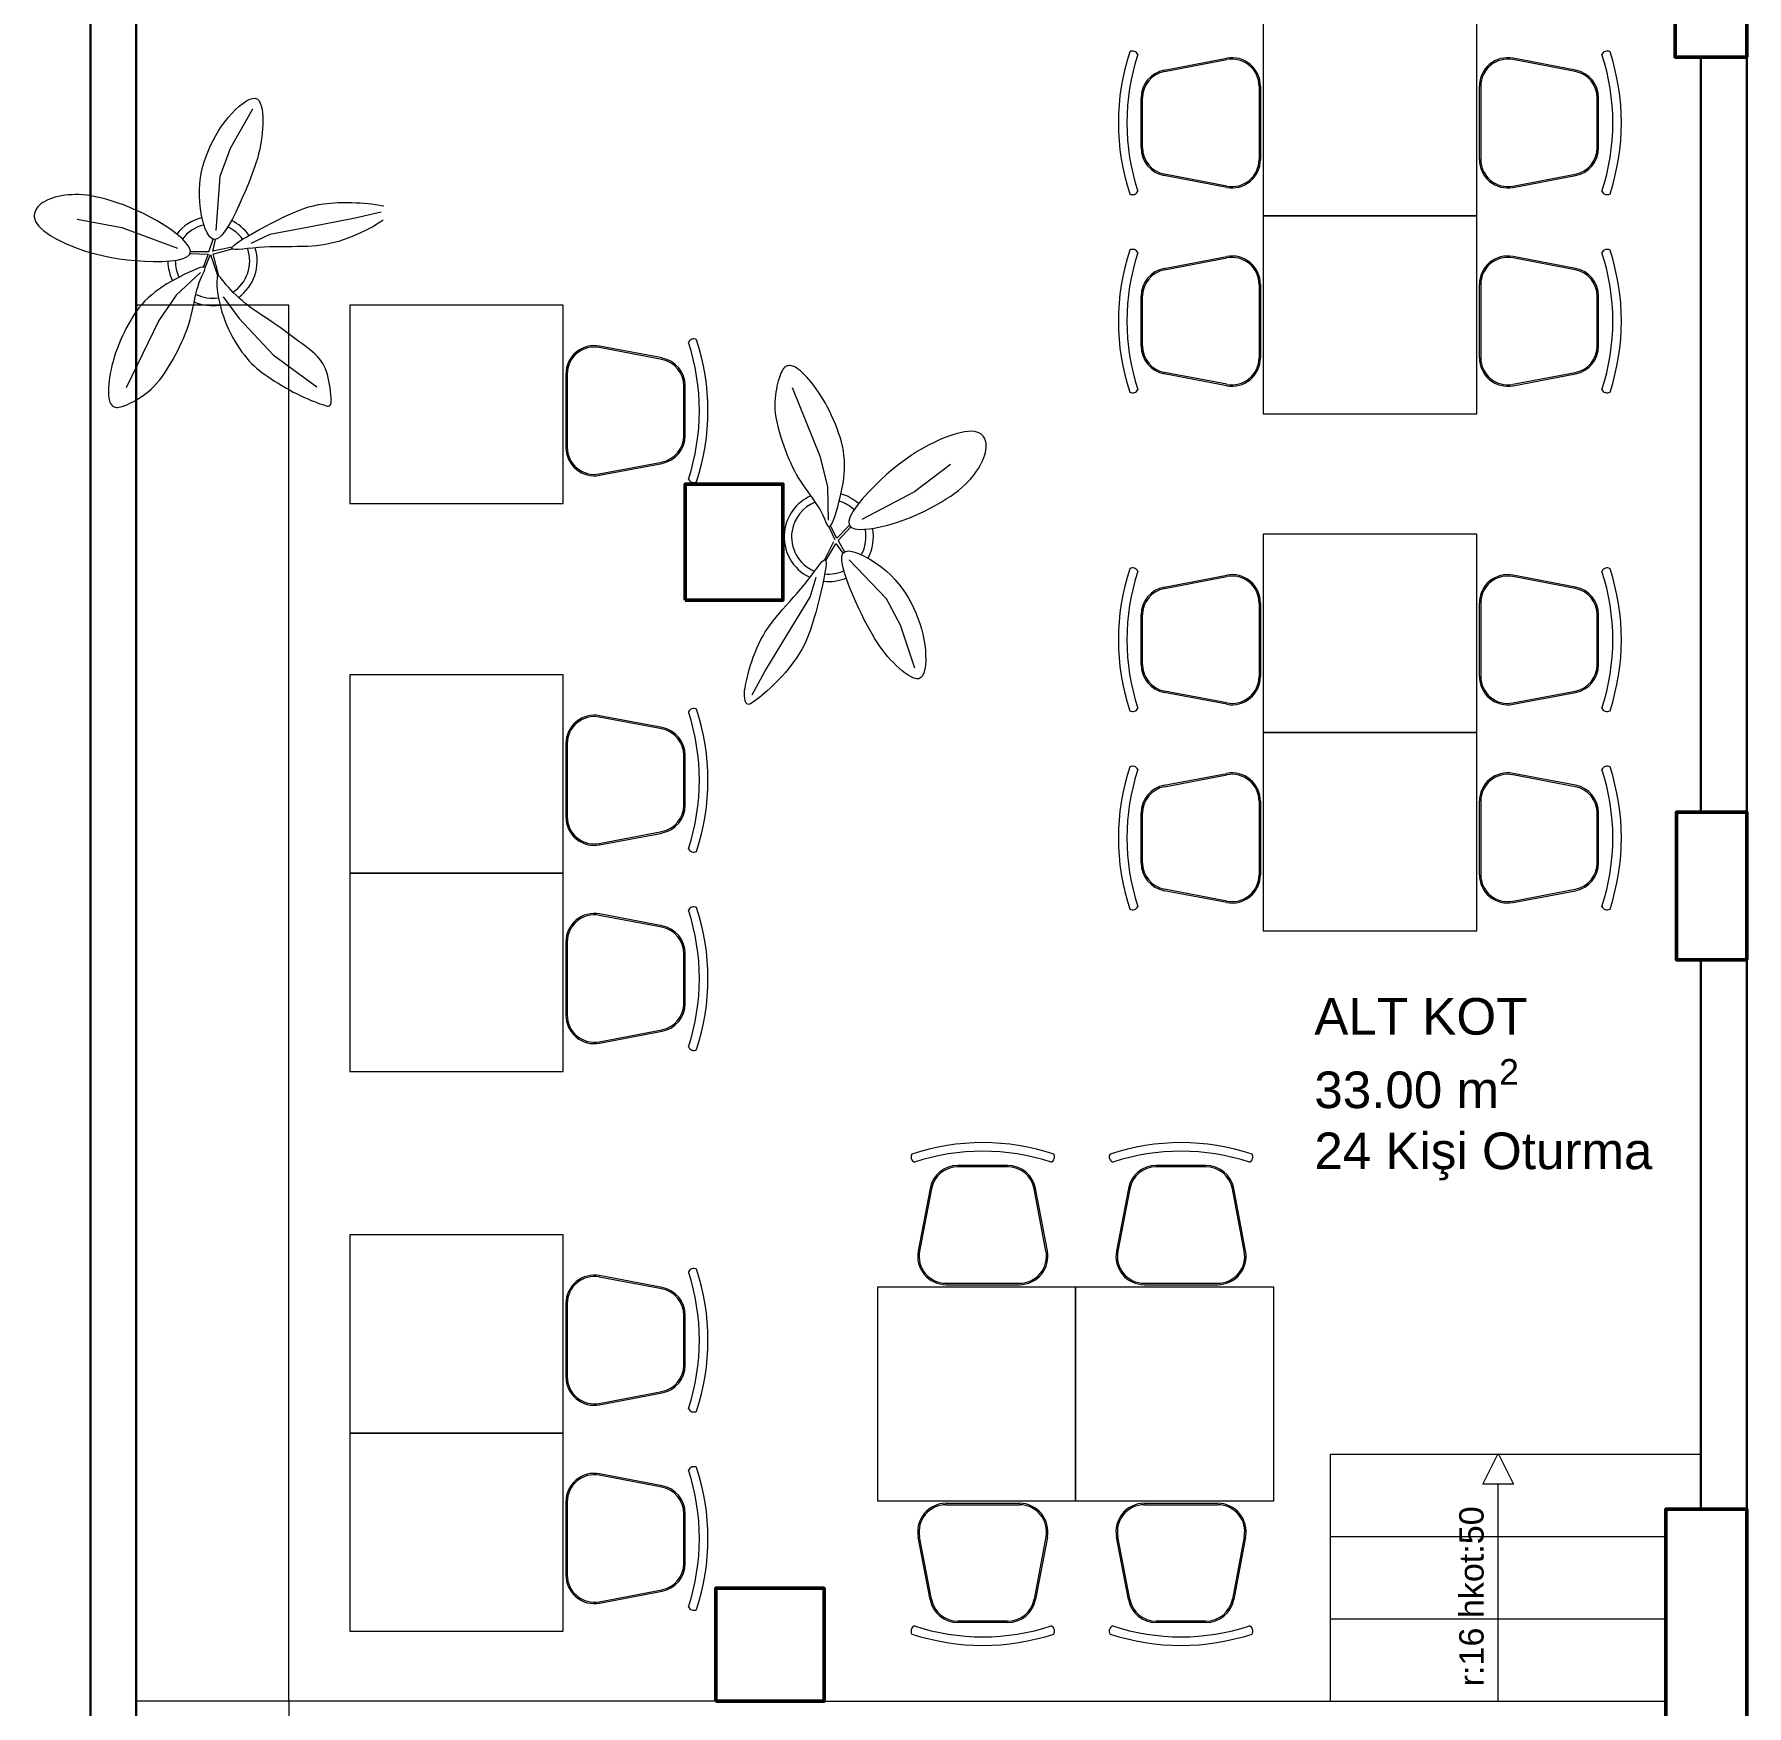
# Model space of a CAD drawing. Header units: centimetres. Extents: x 170981 to 171543, y -60527 to -58125.
# Drawn here: x 170981 to 171543, y -59742 to -59194 of the extents above; entities that cross this region are included whole.
import ezdxf

# ---------------------------------------------------------------- set-up
doc = ezdxf.new("R2010")
doc.units = ezdxf.units.CM
doc.header["$MEASUREMENT"] = 0
for name, color, linetype, lineweight in [('İÖŞ-BİTKİ', 82, 'Continuous', 9), ('İÖŞ-DUVAR', 5, 'Continuous', 30), ('İÖŞ-GÖRÜNÜŞ 3', 224, 'Continuous', 13), ('İÖŞ-KOLON', 1, 'Continuous', 50), ('İÖŞ-TEFRİŞ ALÇAK', 20, 'Continuous', 9), ('İÖŞ-YAZI ÖLÇÜ', 9, 'Continuous', 5)]:
    doc.layers.add(name, color=color, linetype=linetype, lineweight=lineweight)
doc.styles.add('AHAA100', font='arial.ttf', dxfattribs={"height": 20})

msp = doc.modelspace()

# ---------------------------------------------------------------- linework, layer by layer
at = {"layer": 'İÖŞ-BİTKİ'}
for p, q in [((171052.77, -59218.87), (171045.42, -59231.77)), ((171045.42, -59231.77), (171042.05, -59240.93)), ((171042.05, -59240.93), (171040.74, -59258.65)), ((171062.78, -59254.32), (171064.56, -59253.47)), ((171064.56, -59253.47), (171066.27, -59252.71)), ((171066.27, -59252.71), (171067.94, -59252.03)), ((171067.94, -59252.03), (171069.56, -59251.44)), ((171069.56, -59251.44), (171071.17, -59250.93)), ((171071.17, -59250.93), (171072.77, -59250.5)), ((171072.77, -59250.5), (171074.38, -59250.15)), ((171074.38, -59250.15), (171075.99, -59249.89)), ((171075.99, -59249.89), (171080.76, -59249.47)), ((171080.76, -59249.47), (171082.31, -59249.43)), ((171082.31, -59249.43), (171083.82, -59249.44)), ((171083.82, -59249.44), (171085.29, -59249.47)), ((171085.29, -59249.47), (171086.71, -59249.52)), ((171094.97, -59252.6), (171086.42, -59254.65)), ((171086.71, -59249.52), (171088.08, -59249.6)), ((171088.08, -59249.6), (171089.39, -59249.7)), ((171089.39, -59249.7), (171090.64, -59249.81)), ((171090.64, -59249.81), (171091.82, -59249.94)), ((171091.82, -59249.94), (171092.93, -59250.08)), ((171092.93, -59250.08), (171093.96, -59250.24)), ((171093.96, -59250.24), (171094.91, -59250.41)), ((171094.91, -59250.41), (171095.78, -59250.59)), ((170995.29, -59254.93), (171009.88, -59257.7)), ((171009.88, -59257.7), (171028.2, -59264.44)), ((171050.87, -59260.7), (171052.78, -59259.59)), ((171052.78, -59259.59), (171054.82, -59258.46)), ((171054.82, -59258.46), (171056.9, -59257.33)), ((171056.9, -59257.33), (171058.96, -59256.25)), ((171072.44, -59257.31), (171058.46, -59259.97)), ((171058.96, -59256.25), (171060.91, -59255.24)), ((171058.96, -59256.25), (171058.96, -59256.25)), ((171060.91, -59255.24), (171062.78, -59254.32)), ((171086.42, -59254.65), (171072.44, -59257.31)), ((171088.38, -59259.33), (171086.94, -59259.99)), ((171089.78, -59258.66), (171088.38, -59259.33)), ((171091.12, -59257.97), (171089.78, -59258.66)), ((171092.38, -59257.28), (171091.12, -59257.97)), ((171093.57, -59256.6), (171092.38, -59257.28)), ((171094.65, -59255.93), (171093.57, -59256.6)), ((171095.63, -59255.29), (171094.65, -59255.93)), ((171038.46, -59265.63), (171039.88, -59261.5)), ((171039.75, -59265.49), (171040.59, -59261.64)), ((171046.06, -59264.15), (171039.79, -59265.38)), ((171039.81, -59266.37), (171046.15, -59264.67)), ((171046, -59264.51), (171046.1, -59264.09)), ((171046.36, -59264.75), (171046, -59264.51)), ((171046.1, -59264.09), (171046.71, -59263.47)), ((171047.12, -59264.84), (171046.36, -59264.75)), ((171046.71, -59263.47), (171047.75, -59262.67)), ((171048.22, -59264.82), (171047.12, -59264.84)), ((171047.75, -59262.67), (171049.17, -59261.74)), ((171049.59, -59264.71), (171048.22, -59264.82)), ((171049.17, -59261.74), (171050.87, -59260.7)), ((171051.17, -59264.55), (171049.59, -59264.71)), ((171052.9, -59264.38), (171051.17, -59264.55)), ((171058.46, -59259.97), (171052.19, -59262.86)), ((171054.72, -59264.23), (171052.9, -59264.38)), ((171056.57, -59264.11), (171054.72, -59264.23)), ((171058.43, -59264.04), (171056.57, -59264.11)), ((171060.28, -59264), (171058.43, -59264.04)), ((171062.13, -59263.97), (171060.28, -59264)), ((171063.95, -59263.96), (171062.13, -59263.97)), ((171065.73, -59263.95), (171063.95, -59263.96)), ((171067.47, -59263.93), (171065.73, -59263.95)), ((171069.14, -59263.9), (171067.47, -59263.93)), ((171070.75, -59263.84), (171069.14, -59263.9)), ((171072.3, -59263.75), (171070.75, -59263.84)), ((171073.8, -59263.62), (171072.3, -59263.75)), ((171075.27, -59263.44), (171073.8, -59263.62)), ((171076.72, -59263.22), (171075.27, -59263.44)), ((171078.15, -59262.95), (171076.72, -59263.22)), ((171079.59, -59262.61), (171078.15, -59262.95)), ((171081.04, -59262.21), (171079.59, -59262.61)), ((171082.51, -59261.73), (171081.04, -59262.21)), ((171083.99, -59261.2), (171082.51, -59261.73)), ((171085.48, -59260.62), (171083.99, -59261.2)), ((171086.94, -59259.99), (171085.48, -59260.62)), ((171032.34, -59266.19), (171038.26, -59266.41)), ((171032.41, -59265.48), (171038.5, -59265.52)), ((171038.26, -59266.41), (171036.67, -59270.48)), ((171037.22, -59270.8), (171038.98, -59266.55)), ((171038.98, -59266.55), (171041.32, -59273.41)), ((171041.78, -59273.45), (171039.85, -59266.26)), ((171035.68, -59272.39), (171027.73, -59279.87)), ((171027.73, -59279.87), (171022.07, -59288.19)), ((171043.16, -59280.34), (171048.34, -59287.45)), ((171048.34, -59287.45), (171059.56, -59299.38)), ((171022.07, -59288.19), (171011.35, -59310.25)), ((171059.56, -59299.38), (171073.91, -59309.86)), ((171238.98, -59332.93), (171229.79, -59310.19)), ((171241.36, -59342.71), (171238.98, -59332.93)), ((171281.61, -59335.35), (171269.78, -59344.32)), ((171241.58, -59353.62), (171241.36, -59342.71)), ((171269.78, -59344.32), (171252.5, -59353.4)), ((171248.43, -59355.3), (171244.29, -59359.55)), ((171243.29, -59360.72), (171240.3, -59366.57)), ((171241.73, -59355.84), (171243.71, -59359.98)), ((171244.29, -59359.55), (171242.34, -59355.65)), ((171244.74, -59360.22), (171246.85, -59364.04)), ((171248.91, -59355.83), (171244.8, -59360.32)), ((171240.75, -59366.86), (171244.03, -59361.37)), ((171243.98, -59361.27), (171246.27, -59364.47)), ((171234.88, -59373.23), (171235.99, -59371.78)), ((171235.99, -59371.78), (171237.02, -59370.38)), ((171237.02, -59370.38), (171237.96, -59369.1)), ((171237.96, -59369.1), (171238.8, -59368.01)), ((171238.8, -59368.01), (171239.52, -59367.18)), ((171239.52, -59367.18), (171240.1, -59366.68)), ((171240.45, -59370.78), (171240.08, -59372.74)), ((171240.1, -59366.68), (171240.52, -59366.57)), ((171240.71, -59369.1), (171240.45, -59370.78)), ((171240.52, -59366.57), (171240.76, -59366.92)), ((171240.82, -59367.79), (171240.71, -59369.1)), ((171240.76, -59366.92), (171240.82, -59367.79)), ((171260.67, -59379.44), (171248.4, -59366.59)), ((171230.11, -59378.9), (171231.33, -59377.51)), ((171231.33, -59377.51), (171232.54, -59376.11)), ((171232.54, -59376.11), (171233.73, -59374.68)), ((171233.73, -59374.68), (171234.88, -59373.23)), ((171235.54, -59378.86), (171237.59, -59372.26)), ((171239.1, -59377.17), (171238.54, -59379.47)), ((171239.62, -59374.89), (171239.1, -59377.17)), ((171240.08, -59372.74), (171239.62, -59374.89)), ((171225.46, -59384.15), (171226.56, -59382.89)), ((171226.56, -59382.89), (171227.71, -59381.59)), ((171227.71, -59381.59), (171228.9, -59380.26)), ((171228.15, -59391.01), (171235.54, -59378.86)), ((171228.9, -59380.26), (171230.11, -59378.9)), ((171237.97, -59381.72), (171237.4, -59383.85)), ((171238.54, -59379.47), (171237.97, -59381.72)), ((171237.97, -59381.72), (171237.97, -59381.72)), ((171265.21, -59388.08), (171260.67, -59379.44)), ((171221.69, -59389.01), (171222.55, -59387.8)), ((171222.55, -59387.8), (171223.46, -59386.6)), ((171223.46, -59386.6), (171224.43, -59385.39)), ((171224.43, -59385.39), (171225.46, -59384.15)), ((171236.28, -59387.74), (171235.69, -59389.52)), ((171236.84, -59385.85), (171236.28, -59387.74)), ((171237.4, -59383.85), (171236.84, -59385.85)), ((171269.86, -59402.18), (171265.21, -59388.08)), ((171218.11, -59395.52), (171218.75, -59394.12)), ((171218.75, -59394.12), (171219.42, -59392.77)), ((171219.42, -59392.77), (171220.14, -59391.48)), ((171220.14, -59391.48), (171220.89, -59390.23)), ((171220.75, -59403.17), (171228.15, -59391.01)), ((171220.89, -59390.23), (171221.69, -59389.01)), ((171233.73, -59394.35), (171232.98, -59395.83)), ((171234.43, -59392.82), (171233.73, -59394.35)), ((171235.08, -59391.21), (171234.43, -59392.82)), ((171235.69, -59389.52), (171235.08, -59391.21)), ((171215.96, -59401.49), (171216.44, -59399.99)), ((171216.44, -59399.99), (171216.95, -59398.48)), ((171216.95, -59398.48), (171217.51, -59396.98)), ((171217.51, -59396.98), (171218.11, -59395.52)), ((171231.27, -59398.63), (171228.39, -59402.45)), ((171232.15, -59397.25), (171231.27, -59398.63)), ((171232.98, -59395.83), (171232.15, -59397.25)), ((171214.8, -59405.84), (171215.14, -59404.44)), ((171215.14, -59404.44), (171215.53, -59402.98)), ((171215.53, -59402.98), (171215.96, -59401.49)), ((171216.54, -59410.9), (171220.75, -59403.17)), ((171225.36, -59405.81), (171224.36, -59406.83)), ((171226.36, -59404.74), (171225.36, -59405.81)), ((171227.38, -59403.62), (171226.36, -59404.74)), ((171228.39, -59402.45), (171227.38, -59403.62)), ((171214.1, -59409.58), (171214.28, -59408.43)), ((171214.28, -59408.43), (171214.51, -59407.18)), ((171214.51, -59407.18), (171214.8, -59405.84)), ((171219.78, -59411.07), (171218.97, -59411.73)), ((171220.63, -59410.34), (171219.78, -59411.07)), ((171221.52, -59409.55), (171220.63, -59410.34)), ((171222.44, -59408.7), (171221.52, -59409.55)), ((171223.39, -59407.79), (171222.44, -59408.7)), ((171224.36, -59406.83), (171223.39, -59407.79)), ((171218.21, -59412.32), (171217.5, -59412.85)), ((171218.97, -59411.73), (171218.21, -59412.32))]:
    msp.add_line(p, q, dxfattribs=at)
for points in [[(171035.49, -59249.35), (171035.38, -59247.22), (171035.39, -59245.16), (171035.52, -59243.18), (171035.75, -59241.27), (171036.09, -59239.41), (171036.52, -59237.6), (171037.04, -59235.83), (171037.63, -59234.1), (171038.3, -59232.4), (171039.04, -59230.72), (171039.84, -59229.09), (171040.71, -59227.49), (171041.65, -59225.93), (171042.65, -59224.43), (171043.71, -59222.98), (171044.84, -59221.58), (171046.01, -59220.25), (171047.22, -59219.02), (171048.44, -59217.91), (171049.63, -59216.95), (171050.77, -59216.18), (171051.84, -59215.63), (171052.81, -59215.32), (171053.65, -59215.29), (171054.35, -59215.56), (171054.9, -59216.09), (171055.33, -59216.86), (171055.65, -59217.81), (171055.88, -59218.91), (171056.02, -59220.12), (171056.1, -59221.4), (171056.13, -59222.7), (171056.12, -59224), (171056.07, -59225.29), (171055.98, -59226.59), (171055.84, -59227.91), (171055.65, -59229.24), (171055.41, -59230.61), (171055.12, -59232.01), (171054.77, -59233.47), (171054.35, -59234.99), (171053.87, -59236.57), (171053.32, -59238.23), (171052.7, -59239.97), (171052, -59241.81), (171051.23, -59243.75), (171050.37, -59245.8), (171049.43, -59247.98), (171048.4, -59250.26), (171047.31, -59252.58), (171046.17, -59254.83), (171045, -59256.91), (171043.84, -59258.73), (171042.68, -59260.18), (171041.57, -59261.17), (171040.52, -59261.6), (171039.54, -59261.4), (171038.65, -59260.63), (171037.86, -59259.39), (171037.16, -59257.77), (171036.57, -59255.86), (171036.09, -59253.76), (171035.73, -59251.56), (171035.49, -59249.35)], [(171021.53, -59255.48), (171019.25, -59254.22), (171016.99, -59253.07), (171014.76, -59252.03), (171012.58, -59251.11), (171010.45, -59250.28), (171008.41, -59249.56), (171006.46, -59248.93), (171004.63, -59248.4), (171002.92, -59247.95), (171001.33, -59247.59), (170999.84, -59247.31), (170998.45, -59247.1), (170997.12, -59246.96), (170995.86, -59246.88), (170994.65, -59246.86), (170993.48, -59246.9), (170992.33, -59246.98), (170991.21, -59247.11), (170990.13, -59247.29), (170989.09, -59247.5), (170988.09, -59247.76), (170987.15, -59248.04), (170986.26, -59248.36), (170985.45, -59248.71), (170984.7, -59249.09), (170984.02, -59249.49), (170983.42, -59249.91), (170982.89, -59250.37), (170982.42, -59250.85), (170982.03, -59251.36), (170981.72, -59251.89), (170981.47, -59252.45), (170981.3, -59253.03), (170981.21, -59253.65), (170981.23, -59254.29), (170981.36, -59254.95), (170981.63, -59255.65), (170982.04, -59256.37), (170982.61, -59257.13), (170983.36, -59257.91), (170984.3, -59258.72), (170985.42, -59259.56), (170986.7, -59260.4), (170988.15, -59261.24), (170989.74, -59262.08), (170991.46, -59262.9), (170993.3, -59263.7), (170995.26, -59264.46), (170997.31, -59265.17), (170999.46, -59265.83), (171001.72, -59266.44), (171004.07, -59267), (171006.54, -59267.48), (171009.1, -59267.9), (171011.78, -59268.25), (171014.56, -59268.52), (171017.44, -59268.71), (171020.33, -59268.8), (171023.13, -59268.78), (171025.74, -59268.63), (171028.06, -59268.33), (171029.99, -59267.86), (171031.42, -59267.21), (171032.26, -59266.37), (171032.44, -59265.32), (171032.01, -59264.1), (171031.07, -59262.74), (171029.68, -59261.3), (171027.95, -59259.81), (171025.96, -59258.32), (171023.79, -59256.86), (171021.53, -59255.48)], [(171027.5, -59274.59), (171026.1, -59275.37), (171024.73, -59276.17), (171023.41, -59277), (171022.13, -59277.86), (171020.89, -59278.76), (171019.71, -59279.7), (171018.58, -59280.69), (171017.5, -59281.74), (171016.49, -59282.85), (171015.52, -59284.01), (171014.61, -59285.23), (171013.75, -59286.48), (171012.94, -59287.78), (171012.17, -59289.11), (171011.45, -59290.46), (171010.76, -59291.83), (171010.11, -59293.21), (171009.49, -59294.61), (171008.92, -59296.01), (171008.38, -59297.4), (171007.89, -59298.8), (171007.44, -59300.18), (171007.04, -59301.55), (171006.69, -59302.9), (171006.38, -59304.23), (171006.12, -59305.52), (171005.91, -59306.77), (171005.74, -59307.97), (171005.62, -59309.1), (171005.54, -59310.16), (171005.5, -59311.13), (171005.5, -59312), (171005.55, -59312.77), (171005.62, -59313.44), (171005.74, -59314.02), (171005.88, -59314.52), (171006.04, -59314.95), (171006.23, -59315.32), (171006.44, -59315.63), (171006.67, -59315.9), (171006.91, -59316.13), (171007.17, -59316.32), (171007.46, -59316.47), (171007.78, -59316.58), (171008.13, -59316.63), (171008.53, -59316.64), (171008.98, -59316.6), (171009.48, -59316.5), (171010.05, -59316.34), (171010.67, -59316.13), (171011.34, -59315.87), (171012.05, -59315.55), (171012.81, -59315.19), (171013.59, -59314.78), (171014.4, -59314.33), (171015.23, -59313.85), (171016.07, -59313.32), (171016.92, -59312.75), (171017.79, -59312.12), (171018.66, -59311.43), (171019.55, -59310.65), (171020.44, -59309.79), (171021.33, -59308.83), (171022.24, -59307.76), (171023.14, -59306.57), (171024.04, -59305.28), (171024.93, -59303.92), (171025.79, -59302.51), (171026.63, -59301.06), (171027.43, -59299.61), (171028.18, -59298.17), (171028.88, -59296.76), (171029.52, -59295.41), (171030.1, -59294.1), (171030.63, -59292.83), (171031.12, -59291.57), (171031.56, -59290.32), (171031.96, -59289.06), (171032.33, -59287.77), (171032.67, -59286.46), (171032.99, -59285.09), (171033.3, -59283.7), (171033.6, -59282.3), (171033.91, -59280.9), (171034.22, -59279.52), (171034.56, -59278.19), (171034.92, -59276.92), (171035.32, -59275.73), (171035.76, -59274.63), (171036.2, -59273.65), (171036.61, -59272.78), (171036.95, -59272.05), (171037.17, -59271.45), (171037.24, -59271.01), (171037.12, -59270.73), (171036.76, -59270.62), (171036.15, -59270.7), (171035.31, -59270.93), (171034.27, -59271.31), (171033.08, -59271.81), (171031.76, -59272.41), (171030.37, -59273.09), (171028.94, -59273.82), (171027.5, -59274.59)], [(171041.49, -59280.16), (171041.72, -59281.41), (171042.01, -59282.7), (171042.36, -59284.03), (171042.76, -59285.4), (171043.21, -59286.78), (171043.72, -59288.18), (171044.28, -59289.57), (171044.89, -59290.95), (171045.55, -59292.31), (171046.24, -59293.64), (171046.98, -59294.93), (171047.74, -59296.17), (171048.52, -59297.36), (171049.31, -59298.49), (171050.11, -59299.55), (171050.9, -59300.53), (171051.69, -59301.43), (171052.48, -59302.26), (171053.28, -59303.04), (171054.1, -59303.77), (171054.95, -59304.47), (171055.84, -59305.15), (171056.79, -59305.84), (171057.79, -59306.53), (171058.87, -59307.25), (171060, -59307.99), (171061.18, -59308.73), (171062.4, -59309.47), (171063.64, -59310.21), (171064.9, -59310.92), (171066.15, -59311.59), (171067.4, -59312.23), (171068.62, -59312.83), (171069.81, -59313.37), (171070.96, -59313.87), (171072.05, -59314.32), (171073.07, -59314.73), (171074.03, -59315.1), (171074.89, -59315.42), (171075.66, -59315.71), (171076.32, -59315.95), (171076.88, -59316.13), (171077.35, -59316.24), (171077.73, -59316.25), (171078.03, -59316.16), (171078.26, -59315.93), (171078.41, -59315.56), (171078.51, -59315.02), (171078.55, -59314.31), (171078.54, -59313.45), (171078.48, -59312.47), (171078.38, -59311.4), (171078.24, -59310.27), (171078.06, -59309.13), (171077.84, -59307.99), (171077.6, -59306.89), (171077.33, -59305.85), (171077.03, -59304.88), (171076.68, -59303.96), (171076.29, -59303.1), (171075.84, -59302.27), (171075.33, -59301.48), (171074.74, -59300.71), (171074.08, -59299.96), (171073.34, -59299.22), (171072.53, -59298.49), (171071.67, -59297.77), (171070.76, -59297.06), (171069.83, -59296.36), (171068.89, -59295.67), (171067.96, -59295), (171067.05, -59294.34), (171066.17, -59293.69), (171065.31, -59293.05), (171064.46, -59292.41), (171063.61, -59291.77), (171062.73, -59291.12), (171061.83, -59290.46), (171060.88, -59289.79), (171059.87, -59289.1), (171058.8, -59288.37), (171057.67, -59287.63), (171056.5, -59286.86), (171055.3, -59286.06), (171054.09, -59285.24), (171052.89, -59284.39), (171051.7, -59283.52), (171050.55, -59282.63), (171049.45, -59281.72), (171048.4, -59280.79), (171047.41, -59279.87), (171046.48, -59278.97), (171045.63, -59278.09), (171044.85, -59277.24), (171044.16, -59276.45), (171043.56, -59275.72), (171043.04, -59275.07), (171042.62, -59274.5), (171042.26, -59274.04), (171041.98, -59273.68), (171041.75, -59273.45), (171041.57, -59273.35), (171041.42, -59273.39), (171041.31, -59273.59), (171041.21, -59273.96), (171041.14, -59274.49), (171041.1, -59275.16), (171041.09, -59275.95), (171041.12, -59276.87), (171041.19, -59277.88), (171041.31, -59278.98), (171041.49, -59280.16)], [(171245.43, -59346.09), (171245.79, -59344.52), (171246.11, -59342.97), (171246.39, -59341.43), (171246.61, -59339.9), (171246.77, -59338.38), (171246.86, -59336.87), (171246.88, -59335.37), (171246.82, -59333.87), (171246.68, -59332.37), (171246.47, -59330.88), (171246.17, -59329.39), (171245.82, -59327.91), (171245.4, -59326.43), (171244.93, -59324.98), (171244.41, -59323.53), (171243.86, -59322.1), (171243.27, -59320.69), (171242.64, -59319.3), (171241.99, -59317.94), (171241.31, -59316.6), (171240.61, -59315.3), (171239.88, -59314.04), (171239.13, -59312.83), (171238.37, -59311.66), (171237.59, -59310.54), (171236.8, -59309.48), (171236.01, -59308.49), (171235.24, -59307.56), (171234.48, -59306.71), (171233.75, -59305.94), (171233.06, -59305.27), (171232.41, -59304.68), (171231.81, -59304.2), (171231.26, -59303.81), (171230.75, -59303.5), (171230.28, -59303.27), (171229.85, -59303.11), (171229.45, -59303), (171229.08, -59302.95), (171228.73, -59302.94), (171228.4, -59302.96), (171228.08, -59303.03), (171227.78, -59303.14), (171227.49, -59303.3), (171227.21, -59303.53), (171226.93, -59303.82), (171226.66, -59304.18), (171226.4, -59304.62), (171226.14, -59305.15), (171225.88, -59305.75), (171225.63, -59306.43), (171225.38, -59307.17), (171225.15, -59307.97), (171224.92, -59308.82), (171224.71, -59309.72), (171224.52, -59310.66), (171224.35, -59311.64), (171224.2, -59312.66), (171224.08, -59313.72), (171224.01, -59314.84), (171224, -59316.01), (171224.04, -59317.25), (171224.15, -59318.56), (171224.34, -59319.95), (171224.62, -59321.41), (171224.97, -59322.94), (171225.39, -59324.51), (171225.86, -59326.1), (171226.37, -59327.69), (171226.91, -59329.26), (171227.48, -59330.79), (171228.05, -59332.25), (171228.63, -59333.63), (171229.21, -59334.93), (171229.8, -59336.18), (171230.41, -59337.38), (171231.04, -59338.55), (171231.71, -59339.69), (171232.41, -59340.83), (171233.16, -59341.97), (171233.96, -59343.12), (171234.78, -59344.28), (171235.63, -59345.45), (171236.46, -59346.61), (171237.27, -59347.76), (171238.03, -59348.91), (171238.73, -59350.03), (171239.35, -59351.12), (171239.87, -59352.18), (171240.3, -59353.17), (171240.67, -59354.05), (171240.99, -59354.8), (171241.29, -59355.36), (171241.57, -59355.71), (171241.86, -59355.81), (171242.17, -59355.61), (171242.53, -59355.11), (171242.91, -59354.33), (171243.33, -59353.3), (171243.76, -59352.08), (171244.19, -59350.7), (171244.63, -59349.22), (171245.04, -59347.66), (171245.43, -59346.09)], [(171263.62, -59354.45), (171266.08, -59353.61), (171268.45, -59352.7), (171270.71, -59351.74), (171272.87, -59350.74), (171274.9, -59349.72), (171276.81, -59348.68), (171278.57, -59347.66), (171280.2, -59346.66), (171281.67, -59345.69), (171283.01, -59344.75), (171284.22, -59343.83), (171285.31, -59342.94), (171286.3, -59342.05), (171287.2, -59341.17), (171288.03, -59340.28), (171288.79, -59339.39), (171289.49, -59338.48), (171290.14, -59337.56), (171290.74, -59336.64), (171291.28, -59335.72), (171291.76, -59334.81), (171292.18, -59333.92), (171292.54, -59333.05), (171292.83, -59332.21), (171293.05, -59331.4), (171293.2, -59330.63), (171293.29, -59329.9), (171293.31, -59329.2), (171293.26, -59328.53), (171293.15, -59327.9), (171292.96, -59327.31), (171292.71, -59326.75), (171292.4, -59326.23), (171292, -59325.76), (171291.51, -59325.34), (171290.93, -59324.99), (171290.23, -59324.72), (171289.42, -59324.54), (171288.48, -59324.46), (171287.39, -59324.49), (171286.16, -59324.65), (171284.79, -59324.92), (171283.31, -59325.31), (171281.71, -59325.81), (171280.02, -59326.43), (171278.26, -59327.16), (171276.44, -59328), (171274.56, -59328.94), (171272.66, -59329.98), (171270.72, -59331.14), (171268.76, -59332.4), (171266.77, -59333.78), (171264.76, -59335.28), (171262.72, -59336.91), (171260.67, -59338.66), (171258.6, -59340.54), (171256.54, -59342.55), (171254.53, -59344.64), (171252.67, -59346.73), (171251.04, -59348.77), (171249.71, -59350.69), (171248.76, -59352.44), (171248.28, -59353.93), (171248.35, -59355.12), (171249.01, -59355.96), (171250.2, -59356.46), (171251.84, -59356.67), (171253.84, -59356.61), (171256.1, -59356.32), (171258.54, -59355.84), (171261.08, -59355.21), (171263.62, -59354.45)], [(171258.82, -59368.92), (171260.47, -59370.27), (171261.99, -59371.66), (171263.37, -59373.08), (171264.64, -59374.54), (171265.79, -59376.03), (171266.85, -59377.56), (171267.81, -59379.13), (171268.7, -59380.73), (171269.52, -59382.37), (171270.26, -59384.04), (171270.94, -59385.73), (171271.54, -59387.45), (171272.07, -59389.19), (171272.51, -59390.94), (171272.88, -59392.7), (171273.16, -59394.47), (171273.36, -59396.23), (171273.46, -59397.96), (171273.48, -59399.6), (171273.39, -59401.13), (171273.19, -59402.5), (171272.89, -59403.66), (171272.47, -59404.59), (171271.92, -59405.23), (171271.26, -59405.57), (171270.49, -59405.62), (171269.63, -59405.42), (171268.71, -59405.02), (171267.74, -59404.45), (171266.75, -59403.75), (171265.75, -59402.95), (171264.76, -59402.1), (171263.81, -59401.22), (171262.88, -59400.32), (171261.98, -59399.38), (171261.1, -59398.4), (171260.23, -59397.37), (171259.37, -59396.27), (171258.53, -59395.11), (171257.68, -59393.87), (171256.84, -59392.55), (171255.98, -59391.13), (171255.12, -59389.61), (171254.24, -59387.98), (171253.35, -59386.24), (171252.42, -59384.36), (171251.47, -59382.35), (171250.49, -59380.19), (171249.48, -59377.9), (171248.5, -59375.53), (171247.59, -59373.18), (171246.82, -59370.92), (171246.26, -59368.83), (171245.95, -59367), (171245.96, -59365.51), (171246.35, -59364.44), (171247.16, -59363.86), (171248.32, -59363.71), (171249.78, -59363.95), (171251.45, -59364.52), (171253.26, -59365.36), (171255.14, -59366.42), (171257.02, -59367.62), (171258.82, -59368.92)]]:
    msp.add_lwpolyline(points, close=True, dxfattribs=at)
for centre, radius, start, end in [((171039.66, -59268.65), 14.64, 103.6036, 143.186), ((171039.66, -59268.65), 12.2, 103.1075, 144.4344), ((171039.66, -59268.65), 12.2, 35.9575, 65.658), ((171039.66, -59268.65), 14.64, 35.2636, 64.9362), ((171039.66, -59268.65), 12.2, 302.829, 19.2051), ((171039.66, -59268.65), 14.64, 305.6174, 16.8985), ((171039.66, -59268.65), 14.64, 180.3758, 206.1806), ((171039.66, -59268.65), 12.2, 179.5276, 206.0814), ((171039.66, -59268.65), 14.64, 245.8495, 279.4081), ((171039.66, -59268.65), 12.2, 243.7568, 278.8231), ((171241.69, -59359.08), 14.64, 113.7729, 173.5408), ((171241.69, -59359.08), 12.2, 111.6802, 170.7524), ((171241.69, -59359.08), 12.2, 47.451, 74.0048), ((171241.69, -59359.08), 14.64, 48.2992, 74.104), ((171241.69, -59359.08), 14.64, 173.5408, 244.8218), ((171241.69, -59359.08), 12.2, 170.7524, 247.1285), ((171241.69, -59359.08), 12.2, 331.0309, 12.3578), ((171241.69, -59359.08), 14.64, 331.527, 11.1094), ((171241.69, -59359.08), 12.2, 263.8809, 293.5814), ((171241.69, -59359.08), 14.64, 263.1869, 292.8596)]:
    msp.add_arc(centre, radius, start, end, dxfattribs=at)
msp.add_spline([(171217.5, -59412.85), (171214.82, -59413.82), (171214.32, -59412.82), (171214.1, -59409.58)], degree=3, dxfattribs=at)
at = {"layer": 'İÖŞ-DUVAR'}
for p, q in [((170999.65, -60142.79), (170999.65, -58330.79)), ((171014.65, -60102.79), (171014.65, -58935.14)), ((171527.65, -59449.29), (171527.65, -59201.79)), ((171527.65, -59449.29), (171527.65, -59201.79)), ((171542.65, -59449.29), (171542.65, -59201.79)), ((171527.65, -59677.79), (171527.65, -59497.79)), ((171527.65, -59677.79), (171527.65, -59497.79)), ((171542.65, -59677.79), (171542.65, -59497.79))]:
    msp.add_line(p, q, dxfattribs=at)
at = {"layer": 'İÖŞ-GÖRÜNÜŞ 3'}
for p, q in [((171406.15, -59659.79), (171527.65, -59659.79)), ((171406.15, -59740.79), (171406.15, -59659.79)), ((171406.15, -59686.79), (171516.15, -59686.79)), ((171406.15, -59713.79), (171516.15, -59713.79)), ((171204.65, -59740.79), (171014.65, -59740.79)), ((171240.15, -59740.79), (171516.15, -59740.79))]:
    msp.add_line(p, q, dxfattribs=at)
at = {"layer": 'İÖŞ-KOLON'}
msp.add_line((171240.15, -59703.79), (171240.15, -59717.79), dxfattribs=at)
for points in [[(171542.65, -59201.79), (171542.65, -59163.87), (171519.15, -59163.87), (171519.15, -59169.29), (171519.15, -59201.79)], [(171194.65, -59379.79), (171194.65, -59341.79), (171226.65, -59341.79), (171226.65, -59379.79)], [(171542.65, -59497.79), (171542.65, -59449.29), (171519.65, -59449.29), (171519.65, -59497.79)], [(171516.15, -59756.79), (171542.65, -59756.79), (171542.65, -59677.79), (171516.15, -59677.79)], [(171204.65, -59740.79), (171204.65, -59703.79), (171240.15, -59703.79), (171240.15, -59740.79)]]:
    msp.add_lwpolyline(points, close=True, dxfattribs=at)
at = {"layer": 'İÖŞ-TEFRİŞ ALÇAK'}
for p, q in [((171351.67, -59206.07), (171372.16, -59202.17)), ((171351.75, -59206.53), (171372.25, -59202.62)), ((171486.44, -59206.53), (171465.94, -59202.62)), ((171486.52, -59206.07), (171466.03, -59202.17)), ((171382.75, -59211.32), (171382.75, -59235.38)), ((171383.22, -59211.32), (171383.22, -59235.38)), ((171454.97, -59211.32), (171454.97, -59235.38)), ((171455.44, -59211.32), (171455.44, -59235.38)), ((171344.09, -59231.47), (171344.09, -59215.22)), ((171344.56, -59231.47), (171344.56, -59215.22)), ((171493.63, -59231.47), (171493.63, -59215.22)), ((171494.1, -59231.47), (171494.1, -59215.22)), ((171372.16, -59244.53), (171351.67, -59240.63)), ((171372.25, -59244.07), (171351.75, -59240.17)), ((171465.94, -59244.07), (171486.44, -59240.17)), ((171466.03, -59244.53), (171486.52, -59240.63)), ((171351.67, -59271.07), (171372.16, -59267.17)), ((171351.75, -59271.53), (171372.25, -59267.62)), ((171486.44, -59271.53), (171465.94, -59267.62)), ((171486.52, -59271.07), (171466.03, -59267.17)), ((171382.75, -59276.32), (171382.75, -59300.38)), ((171383.22, -59276.32), (171383.22, -59300.38)), ((171454.97, -59276.32), (171454.97, -59300.38)), ((171455.44, -59276.32), (171455.44, -59300.38)), ((171344.09, -59296.47), (171344.09, -59280.22)), ((171344.56, -59296.47), (171344.56, -59280.22)), ((171493.63, -59296.47), (171493.63, -59280.22)), ((171494.1, -59296.47), (171494.1, -59280.22)), ((171186.97, -59300.9), (171166.47, -59296.99)), ((171187.05, -59300.44), (171166.56, -59296.54)), ((171155.5, -59305.69), (171155.5, -59329.75)), ((171155.97, -59305.69), (171155.97, -59329.75)), ((171194.16, -59325.84), (171194.16, -59309.59)), ((171194.63, -59325.84), (171194.63, -59309.59)), ((171372.16, -59309.53), (171351.67, -59305.63)), ((171372.25, -59309.07), (171351.75, -59305.17)), ((171465.94, -59309.07), (171486.44, -59305.17)), ((171466.03, -59309.53), (171486.52, -59305.63)), ((171166.47, -59338.44), (171186.97, -59334.54)), ((171166.56, -59338.9), (171187.05, -59334.99)), ((171351.67, -59375.52), (171372.16, -59371.62)), ((171351.75, -59375.98), (171372.25, -59372.08)), ((171486.44, -59375.98), (171465.94, -59372.08)), ((171486.52, -59375.52), (171466.03, -59371.62)), ((171382.75, -59380.77), (171382.75, -59404.83)), ((171383.22, -59380.77), (171383.22, -59404.83)), ((171454.97, -59380.77), (171454.97, -59404.83)), ((171455.44, -59380.77), (171455.44, -59404.83)), ((171344.09, -59400.93), (171344.09, -59384.67)), ((171344.56, -59400.93), (171344.56, -59384.67)), ((171493.63, -59400.93), (171493.63, -59384.67)), ((171494.1, -59400.93), (171494.1, -59384.67)), ((171372.16, -59413.98), (171351.67, -59410.08)), ((171372.25, -59413.53), (171351.75, -59409.62)), ((171465.94, -59413.53), (171486.44, -59409.62)), ((171466.03, -59413.98), (171486.52, -59410.08)), ((171186.97, -59422.07), (171166.47, -59418.17)), ((171187.05, -59421.61), (171166.56, -59417.71)), ((171155.5, -59426.86), (171155.5, -59450.92)), ((171155.97, -59426.86), (171155.97, -59450.92)), ((171194.16, -59447.02), (171194.16, -59430.76)), ((171194.63, -59447.02), (171194.63, -59430.76)), ((171351.67, -59440.52), (171372.16, -59436.62)), ((171351.75, -59440.98), (171372.25, -59437.08)), ((171486.44, -59440.98), (171465.94, -59437.08)), ((171486.52, -59440.52), (171466.03, -59436.62)), ((171344.09, -59465.93), (171344.09, -59449.67)), ((171344.56, -59465.93), (171344.56, -59449.67)), ((171382.75, -59445.77), (171382.75, -59469.83)), ((171383.22, -59445.77), (171383.22, -59469.83)), ((171454.97, -59445.77), (171454.97, -59469.83)), ((171455.44, -59445.77), (171455.44, -59469.83)), ((171493.63, -59465.93), (171493.63, -59449.67)), ((171494.1, -59465.93), (171494.1, -59449.67)), ((171166.47, -59459.62), (171186.97, -59455.71)), ((171166.56, -59460.07), (171187.05, -59456.17)), ((171372.16, -59478.98), (171351.67, -59475.08)), ((171372.25, -59478.53), (171351.75, -59474.62)), ((171465.94, -59478.53), (171486.44, -59474.62)), ((171466.03, -59478.98), (171486.52, -59475.08)), ((171186.97, -59487.07), (171166.47, -59483.17)), ((171187.05, -59486.61), (171166.56, -59482.71)), ((171155.5, -59491.86), (171155.5, -59515.92)), ((171155.97, -59491.86), (171155.97, -59515.92)), ((171194.16, -59512.02), (171194.16, -59495.76)), ((171194.63, -59512.02), (171194.63, -59495.76)), ((171166.47, -59524.62), (171186.97, -59520.71)), ((171166.56, -59525.07), (171187.05, -59521.17)), ((171300.31, -59565.14), (171284.06, -59565.14)), ((171300.31, -59565.6), (171284.06, -59565.6)), ((171365.31, -59565.14), (171349.06, -59565.14)), ((171365.31, -59565.6), (171349.06, -59565.6)), ((171274.91, -59572.71), (171271.01, -59593.2)), ((171275.37, -59572.8), (171271.46, -59593.29)), ((171312.91, -59593.29), (171309.01, -59572.8)), ((171313.37, -59593.2), (171309.46, -59572.71)), ((171339.91, -59572.71), (171336.01, -59593.2)), ((171340.37, -59572.8), (171336.46, -59593.29)), ((171377.91, -59593.29), (171374.01, -59572.8)), ((171378.37, -59593.2), (171374.46, -59572.71)), ((171186.97, -59605.63), (171166.47, -59601.73)), ((171187.05, -59605.17), (171166.56, -59601.27)), ((171280.16, -59603.79), (171304.22, -59603.79)), ((171280.16, -59604.26), (171304.22, -59604.26)), ((171345.16, -59603.79), (171369.22, -59603.79)), ((171345.16, -59604.26), (171369.22, -59604.26)), ((171155.5, -59610.42), (171155.5, -59634.48)), ((171155.97, -59610.42), (171155.97, -59634.48)), ((171194.16, -59630.58), (171194.16, -59614.32)), ((171194.63, -59630.58), (171194.63, -59614.32)), ((171166.47, -59643.17), (171186.97, -59639.27)), ((171166.56, -59643.63), (171187.05, -59639.73)), ((171186.97, -59670.63), (171166.47, -59666.73)), ((171187.05, -59670.17), (171166.56, -59666.27)), ((171461.15, -59740.79), (171461.15, -59669.61)), ((171155.5, -59675.42), (171155.5, -59699.48)), ((171155.97, -59675.42), (171155.97, -59699.48)), ((171194.16, -59695.58), (171194.16, -59679.32)), ((171194.63, -59695.58), (171194.63, -59679.32)), ((171280.16, -59675.92), (171304.22, -59675.92)), ((171280.16, -59676.38), (171304.22, -59676.38)), ((171345.16, -59675.92), (171369.22, -59675.92)), ((171345.16, -59676.38), (171369.22, -59676.38)), ((171274.91, -59707.47), (171271.01, -59686.98)), ((171275.37, -59707.38), (171271.46, -59686.89)), ((171312.91, -59686.89), (171309.01, -59707.38)), ((171313.37, -59686.98), (171309.46, -59707.47)), ((171339.91, -59707.47), (171336.01, -59686.98)), ((171340.37, -59707.38), (171336.46, -59686.89)), ((171377.91, -59686.89), (171374.01, -59707.38)), ((171378.37, -59686.98), (171374.46, -59707.47)), ((171166.47, -59708.17), (171186.97, -59704.27)), ((171166.56, -59708.63), (171187.05, -59704.73)), ((171300.31, -59714.58), (171284.06, -59714.58)), ((171365.31, -59714.58), (171349.06, -59714.58)), ((171300.31, -59715.04), (171284.06, -59715.04)), ((171365.31, -59715.04), (171349.06, -59715.04)), ((171064.65, -59740.79), (171064.65, -60002.79))]:
    msp.add_line(p, q, dxfattribs=at)
for points in [[(171454.14, -59188.79), (171384.14, -59188.79), (171384.14, -59253.79), (171454.14, -59253.79)], [(171454.14, -59253.79), (171384.14, -59253.79), (171384.14, -59318.79), (171454.14, -59318.79)], [(171154.67, -59283.16), (171084.67, -59283.16), (171084.67, -59348.16), (171154.67, -59348.16)], [(171454.14, -59358.24), (171384.14, -59358.24), (171384.14, -59423.24), (171454.14, -59423.24)], [(171154.67, -59404.33), (171084.67, -59404.33), (171084.67, -59469.33), (171154.67, -59469.33)], [(171454.14, -59423.24), (171384.14, -59423.24), (171384.14, -59488.24), (171454.14, -59488.24)], [(171154.67, -59469.33), (171084.67, -59469.33), (171084.67, -59534.33), (171154.67, -59534.33)], [(171154.67, -59587.89), (171084.67, -59587.89), (171084.67, -59652.89), (171154.67, -59652.89)], [(171257.63, -59605.09), (171257.63, -59675.09), (171322.63, -59675.09), (171322.63, -59605.09)], [(171322.63, -59605.09), (171322.63, -59675.09), (171387.63, -59675.09), (171387.63, -59605.09)], [(171154.67, -59652.89), (171084.67, -59652.89), (171084.67, -59717.89), (171154.67, -59717.89)]]:
    msp.add_lwpolyline(points, close=True, dxfattribs=at)
for points in [[(171064.65, -59740.79), (171064.65, -59283.16), (171014.65, -59283.16)], [(171456.15, -59669.61), (171461.15, -59659.61), (171466.15, -59669.61), (171456.15, -59669.61)]]:
    msp.add_lwpolyline(points, dxfattribs=at)
for centre, radius, start, end in [((171411.28, -59223.35), 74.64, 161.8194, 198.1806), ((171411.28, -59223.35), 71.84, 161.8194, 198.1806), ((171341.3, -59201.7), 1.89, 24.0694, 119.5695), ((171373.9, -59211.32), 9.31, 0, 100.7843), ((171373.9, -59211.32), 8.85, 0, 100.7843), ((171464.29, -59211.32), 9.31, 79.2157, 180), ((171464.29, -59211.32), 8.85, 79.2157, 180), ((171496.89, -59201.7), 1.89, 60.4305, 155.9306), ((171426.91, -59223.35), 71.84, 341.8194, 18.1806), ((171426.91, -59223.35), 74.64, 341.8194, 18.1806), ((171353.41, -59215.22), 9.31, 100.7843, 180), ((171353.41, -59215.22), 8.85, 100.7843, 180), ((171484.78, -59215.22), 8.85, 0, 79.2157), ((171484.78, -59215.22), 9.31, 0, 79.2157), ((171353.41, -59231.47), 9.31, 180, 259.2157), ((171353.41, -59231.47), 8.85, 180, 259.2157), ((171484.78, -59231.47), 8.85, 280.7843, 0), ((171484.78, -59231.47), 9.31, 280.7843, 0), ((171373.9, -59235.38), 9.31, 259.2157, 0), ((171373.9, -59235.38), 8.85, 259.2157, 0), ((171464.29, -59235.38), 9.31, 180, 280.7843), ((171464.29, -59235.38), 8.85, 180, 280.7843), ((171341.3, -59244.99), 1.89, 240.4305, 335.9306), ((171496.89, -59244.99), 1.89, 204.0694, 299.5695), ((171411.28, -59288.35), 74.64, 161.8194, 198.1806), ((171341.3, -59266.7), 1.89, 24.0694, 119.5695), ((171496.89, -59266.7), 1.89, 60.4305, 155.9306), ((171426.91, -59288.35), 74.64, 341.8194, 18.1806), ((171411.28, -59288.35), 71.84, 161.8194, 198.1806), ((171353.41, -59280.22), 9.31, 100.7843, 180), ((171373.9, -59276.32), 9.31, 0, 100.7843), ((171373.9, -59276.32), 8.85, 0, 100.7843), ((171464.29, -59276.32), 9.31, 79.2157, 180), ((171464.29, -59276.32), 8.85, 79.2157, 180), ((171484.78, -59280.22), 9.31, 0, 79.2157), ((171426.91, -59288.35), 71.84, 341.8194, 18.1806), ((171353.41, -59280.22), 8.85, 100.7843, 180), ((171484.78, -59280.22), 8.85, 0, 79.2157), ((171164.82, -59305.69), 9.31, 79.2157, 180), ((171164.82, -59305.69), 8.85, 79.2157, 180), ((171197.42, -59296.07), 1.89, 60.4305, 155.9306), ((171127.44, -59317.72), 71.84, 341.8194, 18.1806), ((171127.44, -59317.72), 74.64, 341.8194, 18.1806), ((171353.41, -59296.47), 9.31, 180, 259.2157), ((171353.41, -59296.47), 8.85, 180, 259.2157), ((171484.78, -59296.47), 8.85, 280.7843, 0), ((171484.78, -59296.47), 9.31, 280.7843, 0), ((171185.31, -59309.59), 8.85, 0, 79.2157), ((171185.31, -59309.59), 9.31, 0, 79.2157), ((171373.9, -59300.38), 9.31, 259.2157, 0), ((171373.9, -59300.38), 8.85, 259.2157, 0), ((171464.29, -59300.38), 9.31, 180, 280.7843), ((171464.29, -59300.38), 8.85, 180, 280.7843), ((171341.3, -59309.99), 1.89, 240.4305, 335.9306), ((171496.89, -59309.99), 1.89, 204.0694, 299.5695), ((171185.31, -59325.84), 8.85, 280.7843, 0), ((171185.31, -59325.84), 9.31, 280.7843, 0), ((171164.82, -59329.75), 9.31, 180, 280.7843), ((171164.82, -59329.75), 8.85, 180, 280.7843), ((171197.42, -59339.36), 1.89, 204.0694, 299.5695), ((171411.28, -59392.8), 74.64, 161.8194, 198.1806), ((171411.28, -59392.8), 71.84, 161.8194, 198.1806), ((171341.3, -59371.16), 1.89, 24.0694, 119.5695), ((171373.9, -59380.77), 9.31, 0, 100.7843), ((171373.9, -59380.77), 8.85, 0, 100.7843), ((171464.29, -59380.77), 9.31, 79.2157, 180), ((171464.29, -59380.77), 8.85, 79.2157, 180), ((171496.89, -59371.16), 1.89, 60.4305, 155.9306), ((171426.91, -59392.8), 71.84, 341.8194, 18.1806), ((171426.91, -59392.8), 74.64, 341.8194, 18.1806), ((171353.41, -59384.67), 9.31, 100.7843, 180), ((171353.41, -59384.67), 8.85, 100.7843, 180), ((171484.78, -59384.67), 8.85, 0, 79.2157), ((171484.78, -59384.67), 9.31, 0, 79.2157), ((171353.41, -59400.93), 9.31, 180, 259.2157), ((171353.41, -59400.93), 8.85, 180, 259.2157), ((171373.9, -59404.83), 9.31, 259.2157, 0), ((171373.9, -59404.83), 8.85, 259.2157, 0), ((171464.29, -59404.83), 9.31, 180, 280.7843), ((171464.29, -59404.83), 8.85, 180, 280.7843), ((171484.78, -59400.93), 8.85, 280.7843, 0), ((171484.78, -59400.93), 9.31, 280.7843, 0), ((171197.42, -59417.25), 1.89, 60.4305, 155.9306), ((171127.44, -59438.89), 71.84, 341.8194, 18.1806), ((171127.44, -59438.89), 74.64, 341.8194, 18.1806), ((171341.3, -59414.45), 1.89, 240.4305, 335.9306), ((171496.89, -59414.45), 1.89, 204.0694, 299.5695), ((171164.82, -59426.86), 9.31, 79.2157, 180), ((171164.82, -59426.86), 8.85, 79.2157, 180), ((171185.31, -59430.76), 8.85, 0, 79.2157), ((171185.31, -59430.76), 9.31, 0, 79.2157), ((171411.28, -59457.8), 74.64, 161.8194, 198.1806), ((171411.28, -59457.8), 71.84, 161.8194, 198.1806), ((171341.3, -59436.16), 1.89, 24.0694, 119.5695), ((171373.9, -59445.77), 9.31, 0, 100.7843), ((171373.9, -59445.77), 8.85, 0, 100.7843), ((171464.29, -59445.77), 9.31, 79.2157, 180), ((171464.29, -59445.77), 8.85, 79.2157, 180), ((171496.89, -59436.16), 1.89, 60.4305, 155.9306), ((171426.91, -59457.8), 71.84, 341.8194, 18.1806), ((171426.91, -59457.8), 74.64, 341.8194, 18.1806), ((171353.41, -59449.67), 9.31, 100.7843, 180), ((171353.41, -59449.67), 8.85, 100.7843, 180), ((171484.78, -59449.67), 8.85, 0, 79.2157), ((171484.78, -59449.67), 9.31, 0, 79.2157), ((171185.31, -59447.02), 8.85, 280.7843, 0), ((171185.31, -59447.02), 9.31, 280.7843, 0), ((171164.82, -59450.92), 9.31, 180, 280.7843), ((171164.82, -59450.92), 8.85, 180, 280.7843), ((171197.42, -59460.54), 1.89, 204.0694, 299.5695), ((171353.41, -59465.93), 9.31, 180, 259.2157), ((171353.41, -59465.93), 8.85, 180, 259.2157), ((171484.78, -59465.93), 8.85, 280.7843, 0), ((171484.78, -59465.93), 9.31, 280.7843, 0), ((171373.9, -59469.83), 9.31, 259.2157, 0), ((171373.9, -59469.83), 8.85, 259.2157, 0), ((171464.29, -59469.83), 9.31, 180, 280.7843), ((171464.29, -59469.83), 8.85, 180, 280.7843), ((171164.82, -59491.86), 9.31, 79.2157, 180), ((171164.82, -59491.86), 8.85, 79.2157, 180), ((171197.42, -59482.25), 1.89, 60.4305, 155.9306), ((171127.44, -59503.89), 71.84, 341.8194, 18.1806), ((171127.44, -59503.89), 74.64, 341.8194, 18.1806), ((171341.3, -59479.45), 1.89, 240.4305, 335.9306), ((171496.89, -59479.45), 1.89, 204.0694, 299.5695), ((171185.31, -59495.76), 8.85, 0, 79.2157), ((171185.31, -59495.76), 9.31, 0, 79.2157), ((171185.31, -59512.02), 8.85, 280.7843, 0), ((171185.31, -59512.02), 9.31, 280.7843, 0), ((171164.82, -59515.92), 9.31, 180, 280.7843), ((171164.82, -59515.92), 8.85, 180, 280.7843), ((171197.42, -59525.54), 1.89, 204.0694, 299.5695), ((171270.54, -59562.34), 1.89, 150.4305, 245.9306), ((171292.19, -59632.32), 74.64, 71.8194, 108.1806), ((171292.19, -59632.32), 71.84, 71.8194, 108.1806), ((171313.83, -59562.34), 1.89, 294.0694, 29.5695), ((171335.54, -59562.34), 1.89, 150.4305, 245.9306), ((171357.19, -59632.32), 74.64, 71.8194, 108.1806), ((171357.19, -59632.32), 71.84, 71.8194, 108.1806), ((171378.83, -59562.34), 1.89, 294.0694, 29.5695), ((171284.06, -59574.45), 9.31, 90, 169.2157), ((171284.06, -59574.45), 8.85, 90, 169.2157), ((171300.31, -59574.45), 9.31, 10.7843, 90), ((171300.31, -59574.45), 8.85, 10.7843, 90), ((171349.06, -59574.45), 9.31, 90, 169.2157), ((171349.06, -59574.45), 8.85, 90, 169.2157), ((171365.31, -59574.45), 9.31, 10.7843, 90), ((171365.31, -59574.45), 8.85, 10.7843, 90), ((171280.16, -59594.94), 9.31, 169.2157, 270), ((171280.16, -59594.94), 8.85, 169.2157, 270), ((171304.22, -59594.94), 9.31, 270, 10.7843), ((171304.22, -59594.94), 8.85, 270, 10.7843), ((171345.16, -59594.94), 9.31, 169.2157, 270), ((171345.16, -59594.94), 8.85, 169.2157, 270), ((171369.22, -59594.94), 9.31, 270, 10.7843), ((171369.22, -59594.94), 8.85, 270, 10.7843), ((171164.82, -59610.42), 9.31, 79.2157, 180), ((171164.82, -59610.42), 8.85, 79.2157, 180), ((171197.42, -59600.8), 1.89, 60.4305, 155.9306), ((171127.44, -59622.45), 71.84, 341.8194, 18.1806), ((171127.44, -59622.45), 74.64, 341.8194, 18.1806), ((171185.31, -59614.32), 8.85, 0, 79.2157), ((171185.31, -59614.32), 9.31, 0, 79.2157), ((171164.82, -59634.48), 9.31, 180, 280.7843), ((171164.82, -59634.48), 8.85, 180, 280.7843), ((171185.31, -59630.58), 8.85, 280.7843, 0), ((171185.31, -59630.58), 9.31, 280.7843, 0), ((171197.42, -59644.1), 1.89, 204.0694, 299.5695), ((171197.42, -59665.8), 1.89, 60.4305, 155.9306), ((171164.82, -59675.42), 9.31, 79.2157, 180), ((171164.82, -59675.42), 8.85, 79.2157, 180), ((171127.44, -59687.45), 71.84, 341.8194, 18.1806), ((171127.44, -59687.45), 74.64, 341.8194, 18.1806), ((171185.31, -59679.32), 8.85, 0, 79.2157), ((171185.31, -59679.32), 9.31, 0, 79.2157), ((171280.16, -59685.23), 9.31, 90, 190.7843), ((171280.16, -59685.23), 8.85, 90, 190.7843), ((171304.22, -59685.23), 9.31, 349.2157, 90), ((171304.22, -59685.23), 8.85, 349.2157, 90), ((171345.16, -59685.23), 9.31, 90, 190.7843), ((171345.16, -59685.23), 8.85, 90, 190.7843), ((171369.22, -59685.23), 9.31, 349.2157, 90), ((171369.22, -59685.23), 8.85, 349.2157, 90), ((171185.31, -59695.58), 8.85, 280.7843, 0), ((171185.31, -59695.58), 9.31, 280.7843, 0), ((171164.82, -59699.48), 9.31, 180, 280.7843), ((171164.82, -59699.48), 8.85, 180, 280.7843), ((171284.06, -59705.73), 9.31, 190.7843, 270), ((171284.06, -59705.73), 8.85, 190.7843, 270), ((171300.31, -59705.73), 8.85, 270, 349.2157), ((171300.31, -59705.73), 9.31, 270, 349.2157), ((171349.06, -59705.73), 9.31, 190.7843, 270), ((171349.06, -59705.73), 8.85, 190.7843, 270), ((171365.31, -59705.73), 8.85, 270, 349.2157), ((171365.31, -59705.73), 9.31, 270, 349.2157), ((171197.42, -59709.1), 1.89, 204.0694, 299.5695), ((171270.54, -59717.84), 1.89, 114.0694, 209.5695), ((171292.19, -59647.86), 74.64, 251.8194, 288.1806), ((171292.19, -59647.86), 71.84, 251.8194, 288.1806), ((171313.83, -59717.84), 1.89, 330.4305, 65.9306), ((171335.54, -59717.84), 1.89, 114.0694, 209.5695), ((171357.19, -59647.86), 74.64, 251.8194, 288.1806), ((171357.19, -59647.86), 71.84, 251.8194, 288.1806), ((171378.83, -59717.84), 1.89, 330.4305, 65.9306)]:
    msp.add_arc(centre, radius, start, end, dxfattribs=at)

# ---------------------------------------------------------------- texts
at = {"layer": 'İÖŞ-YAZI ÖLÇÜ', "insert": (171400.88, -59510.28), "char_height": 12, "attachment_point": 1, "style": 'AHAA100'}
msp.add_mtext_dynamic_manual_height_columns('\\A1;ALT KOT\\P33.00 m{\\H0.7x;\\S2^ ;\\H1.42857x;\\P24 Kişi Oturma}', width=131.024, gutter_width=100, heights=[0], dxfattribs=at)
at = {"layer": 'İÖŞ-YAZI ÖLÇÜ', "insert": (171448.38, -59735.93), "char_height": 8, "attachment_point": 1, "rotation": 90, "style": 'AHAA100'}
msp.add_mtext_dynamic_manual_height_columns('r:16 hkot:50', width=171.0229, gutter_width=100, heights=[0], dxfattribs=at)

doc.saveas('drawing.dxf')
